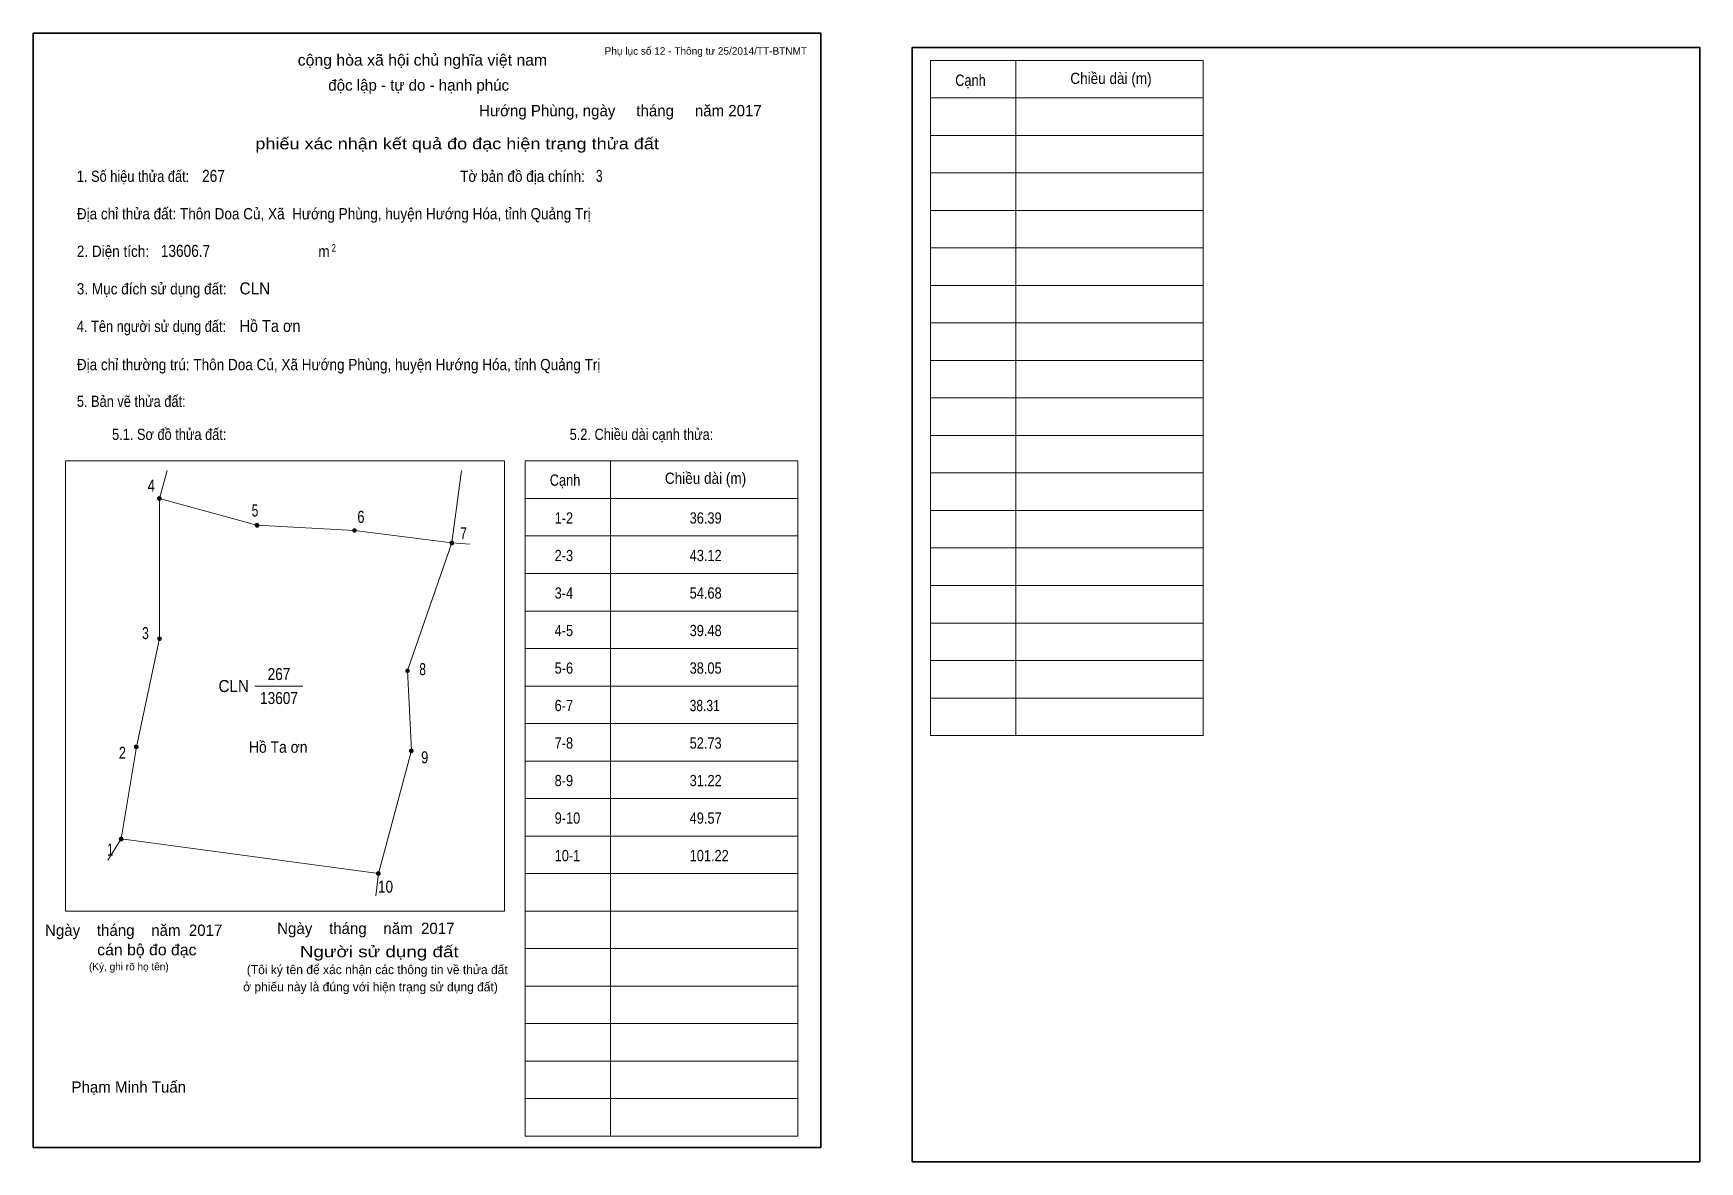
# Model space of a CAD drawing. Header units: centimetres. Extents: x 0 to 44.4, y -0.4 to 29.7.
import ezdxf
from ezdxf.enums import TextEntityAlignment as Align

# ---------------------------------------------------------------- set-up
doc = ezdxf.new("R2010")
doc.units = ezdxf.units.CM
doc.header["$LTSCALE"] = 0.12
for name, color, linetype in [('2', 7, 'Continuous'), ('30', 7, 'Continuous'), ('34', 7, 'Continuous')]:
    doc.layers.add(name, color=color, linetype=linetype)
for name, color, linetype, lineweight in [('32', 7, 'Continuous', 13), ('33', 7, 'Continuous', 13), ('6', 7, 'Continuous', 13), ('63', 7, 'Continuous', 13)]:
    doc.layers.add(name, color=color, linetype=linetype, lineweight=lineweight)

msp = doc.modelspace()

# ---------------------------------------------------------------- hatches: boundary and pattern name
at = {"layer": '32'}
for points in [[(3.4111, 17.3, 1), (3.3111, 17.3, 1)], [(6.0143, 16.5841, 1), (5.9143, 16.5841, 1)], [(8.6128, 16.4473, 1), (8.5128, 16.4473, 1)], [(11.2112, 16.1129, 1), (11.1112, 16.1129, 1)], [(3.4158, 13.5609, 1), (3.3158, 13.5609, 1)], [(10.0289, 12.7062, 1), (9.9289, 12.7062, 1)], [(2.7977, 10.678, 1), (2.6977, 10.678, 1)], [(10.1295, 10.5734, 1), (10.0295, 10.5734, 1)], [(2.3894, 8.2231, 1), (2.2894, 8.2231, 1)], [(9.2494, 7.3, 1), (9.1494, 7.3, 1)]]:
    msp.add_hatch(color=256, dxfattribs=at).paths.add_polyline_path(points)

# ---------------------------------------------------------------- linework, layer by layer
for centre in [(3.3611, 17.3), (5.9643, 16.5841), (8.5628, 16.4473), (11.1612, 16.1129), (3.3658, 13.5609), (9.9789, 12.7062), (2.7477, 10.678), (10.0795, 10.5734), (2.3394, 8.2231), (9.1994, 7.3)]:
    msp.add_circle(centre, 0.05, dxfattribs=at)
at = {"layer": '33'}
msp.add_line((5.91, 12.3), (7.19, 12.3), dxfattribs=at)
at = {"layer": '6'}
for p, q in [((3.36, 17.3), (3.57, 18.05)), ((11.16, 16.12), (11.42, 18.05)), ((11.16, 16.12), (9.98, 12.71)), ((11.64, 16.08), (11.16, 16.12)), ((2.34, 8.23), (2.75, 10.68)), ((1.99, 7.66), (2.34, 8.23)), ((9.2, 7.3), (2.34, 8.23)), ((9.2, 7.3), (9.13, 6.71))]:
    msp.add_line(p, q, dxfattribs=at)
for points in [[(3.36, 17.3), (3.36, 13.57), (2.75, 10.68)], [(3.36, 17.3), (5.96, 16.59), (8.56, 16.45), (11.16, 16.12)], [(9.2, 7.3), (10.08, 10.58), (9.98, 12.71)]]:
    msp.add_lwpolyline(points, dxfattribs=at)
at = {"layer": '63'}
for p, q in [((23.92, 28.98), (31.19, 28.98)), ((23.92, 10.98), (23.92, 28.98)), ((26.2, 10.98), (26.2, 28.98)), ((31.19, 10.98), (31.19, 28.98)), ((23.92, 27.98), (31.19, 27.98)), ((23.92, 26.98), (31.19, 26.98)), ((23.92, 25.98), (31.19, 25.98)), ((23.92, 24.98), (31.19, 24.98)), ((23.92, 23.98), (31.19, 23.98)), ((23.92, 22.98), (31.19, 22.98)), ((23.92, 21.98), (31.19, 21.98)), ((23.92, 20.98), (31.19, 20.98)), ((23.92, 19.98), (31.19, 19.98)), ((23.92, 18.98), (31.19, 18.98)), ((0.86, 18.3), (12.56, 18.3)), ((0.86, 6.3), (0.86, 18.3)), ((12.56, 6.3), (12.56, 18.3)), ((13.11, 18.3), (20.38, 18.3)), ((13.11, 0.3), (13.11, 18.3)), ((15.39, 0.3), (15.39, 18.3)), ((20.38, 0.3), (20.38, 18.3)), ((23.92, 17.98), (31.19, 17.98)), ((13.11, 17.3), (20.38, 17.3)), ((23.92, 16.98), (31.19, 16.98)), ((13.11, 16.3), (20.38, 16.3)), ((23.92, 15.98), (31.19, 15.98)), ((13.11, 15.3), (20.38, 15.3)), ((23.92, 14.98), (31.19, 14.98)), ((13.11, 14.3), (20.38, 14.3)), ((23.92, 13.98), (31.19, 13.98)), ((13.11, 13.3), (20.38, 13.3)), ((23.92, 12.98), (31.19, 12.98)), ((13.11, 12.3), (20.38, 12.3)), ((23.92, 11.98), (31.19, 11.98)), ((13.11, 11.3), (20.38, 11.3)), ((23.92, 10.98), (31.19, 10.98)), ((13.11, 10.3), (20.38, 10.3)), ((13.11, 9.3), (20.38, 9.3)), ((13.11, 8.3), (20.38, 8.3)), ((13.11, 7.3), (20.38, 7.3)), ((0.86, 6.3), (12.56, 6.3)), ((13.11, 6.3), (20.38, 6.3)), ((13.11, 5.3), (20.38, 5.3)), ((13.11, 4.3), (20.38, 4.3)), ((13.11, 3.3), (20.38, 3.3)), ((13.11, 2.3), (20.38, 2.3)), ((13.11, 1.3), (20.38, 1.3)), ((13.11, 0.3), (20.38, 0.3))]:
    msp.add_line(p, q, dxfattribs=at)
at = {"layer": '63', "lineweight": 35}
for points in [[(0, 0), (0, 29.7), (21, 29.7), (21, 0)], [(23.43, -0.38), (23.43, 29.32), (44.43, 29.32), (44.43, -0.38)]]:
    msp.add_lwpolyline(points, close=True, dxfattribs=at)

# ---------------------------------------------------------------- texts
at = {"layer": '2', "width": 0.9}
msp.add_text('Hồ Ta ơn', height=0.3077, dxfattribs=at).set_placement((6.53, 10.52), align=Align.CENTER)
at = {"layer": '30'}
for s, width, p in [('1-2', 0.85, (13.9, 16.63)), ('36.39', 0.85, (17.5, 16.63)), ('2-3', 0.85, (13.9, 15.63)), ('43.12', 0.85, (17.5, 15.63)), ('3-4', 0.85, (13.9, 14.63)), ('54.68', 0.85, (17.5, 14.63)), ('4-5', 0.85, (13.9, 13.63)), ('39.48', 0.85, (17.5, 13.63)), ('5-6', 0.85, (13.9, 12.63)), ('38.05', 0.85, (17.5, 12.63)), ('6-7', 0.85, (13.9, 11.63)), ('38.31', 0.8, (17.5, 11.63)), ('7-8', 0.85, (13.9, 10.63)), ('52.73', 0.85, (17.5, 10.63)), ('8-9', 0.85, (13.9, 9.63)), ('31.22', 0.85, (17.5, 9.63)), ('9-10', 0.85, (13.9, 8.63)), ('49.57', 0.85, (17.5, 8.63)), ('10-1', 0.85, (13.9, 7.63)), ('101.22', 0.85, (17.5, 7.63))]:
    msp.add_text(s, height=0.3, dxfattribs=dict(at, width=width)).set_placement(p)
at = {"layer": '32'}
for s, width, p in [('4', 0.8, (3.145, 17.48)), ('5', 0.75, (5.91, 16.82)), ('6', 0.8, (8.735, 16.65)), ('7', 0.75, (11.47, 16.21)), ('3', 0.75, (2.99, 13.55)), ('8', 0.75, (10.38, 12.59)), ('2', 0.8, (2.375, 10.36)), ('9', 0.8, (10.435, 10.24)), ('1', 0.65, (2.05, 7.78)), ('10', 0.85, (9.39, 6.79))]:
    msp.add_text(s, height=0.32, dxfattribs=dict(at, width=width)).set_placement(p, align=Align.CENTER)
at = {"layer": '33', "width": 0.95}
msp.add_text('CLN', height=0.32, dxfattribs=at).set_placement((5.75, 12.14), align=Align.RIGHT)
at = {"layer": '33', "width": 0.85}
for s, p in [('267', (6.55, 12.46)), ('13607', (6.55, 11.82))]:
    msp.add_text(s, height=0.32, dxfattribs=at).set_placement(p, align=Align.CENTER)
at = {"layer": '34'}
for s, width, p in [('267', 0.85, (4.5, 25.74)), ('3', 0.75, (15, 25.74)), ('13606.7', 0.85, (3.4, 23.74)), ('CLN', 0.95, (5.5, 22.74)), ('Hồ Ta ơn', 0.9, (5.5, 21.74))]:
    msp.add_text(s, height=0.32, dxfattribs=dict(at, width=width)).set_placement(p)
at = {"layer": '63'}
for s, height, p in [('Phụ lục số 12 - Thông tư 25/2014/TT-BTNMT', 0.2, (20.63, 29.13)), ('Ngày    tháng    năm  2017', 0.3, (5.04, 5.64)), ('Ngày    tháng    năm  2017', 0.3, (11.23, 5.69)), ('(Ký, ghi rõ họ tên)', 0.2, (3.61, 4.72))]:
    msp.add_text(s, height=height, dxfattribs=at).set_placement(p, align=Align.RIGHT)
at = {"layer": '63', "width": 1.05}
msp.add_text('cộng hòa xã hội chủ nghĩa việt nam', height=0.3, dxfattribs=at).set_placement((10.375, 28.84), align=Align.CENTER)
at = {"layer": '63'}
for s, height, p in [('độc lập - tự do - hạnh phúc', 0.3, (10.275, 28.17)), ('Hướng Phùng, ngày     tháng     năm 2017', 0.3, (15.655, 27.49)), ('D', 0.00066, (3.3603, 17.32)), ('(Tôi ký tên để xác nhận các thông tin về thửa đất ', 0.24, (9.215, 4.62)), ('ở phiếu này là đúng với hiện trạng sử dụng đất)', 0.24, (8.99, 4.16)), ('Phạm Minh Tuấn', 0.3, (2.545, 1.46))]:
    msp.add_text(s, height=height, dxfattribs=at).set_placement(p, align=Align.CENTER)
for s, height, width, p in [('Cạnh', 0.3, 0.85, (24.58, 28.3)), ('Chiều dài (m)', 0.3, 0.9, (27.65, 28.35)), ('1. Số hiệu thửa đất:', 0.3, 0.85, (1.16, 25.74)), ('Tờ bản đồ địa chính:', 0.3, 0.9, (11.38, 25.74)), ('Địa chỉ thửa đất: Thôn Doa Củ, Xã  Hướng Phùng, huyện Hướng Hóa, tỉnh Quảng Trị', 0.3, 0.9, (1.16, 24.74)), ('2. Diện tích:', 0.3, 0.9, (1.16, 23.74)), ('2', 0.2, 0.8, (7.95, 23.88)), ('m', 0.3, 0.9, (7.6, 23.74)), ('3. Mục đích sử dụng đất:', 0.3, 0.9, (1.16, 22.74)), ('4. Tên người sử dụng đất:', 0.3, 0.85, (1.16, 21.74)), ('Địa chỉ thường trú: Thôn Doa Củ, Xã Hướng Phùng, huyện Hướng Hóa, tỉnh Quảng Trị', 0.3, 0.9, (1.16, 20.72)), ('5. Bản vẽ thửa đất:', 0.3, 0.85, (1.16, 19.74)), ('5.1. Sơ đồ thửa đất:', 0.3, 0.85, (2.1, 18.86)), ('5.2. Chiều dài cạnh thửa:', 0.3, 0.85, (14.3, 18.86)), ('Cạnh', 0.3, 0.85, (13.77, 17.64)), ('Chiều dài (m)', 0.3, 0.9, (16.84, 17.69))]:
    msp.add_text(s, height=height, dxfattribs=dict(at, width=width)).set_placement(p)
for s, width, p in [('phiếu xác nhận kết quả đo đạc hiện trạng thửa đất', 1.2, (16.68, 26.61)), ('cán bộ đo đạc', 1.05, (4.35, 5.12)), ('Người sử dụng đất', 1.25, (11.34, 5.07))]:
    msp.add_text(s, height=0.3, dxfattribs=dict(at, width=width)).set_placement(p, align=Align.RIGHT)

doc.saveas('drawing.dxf')
